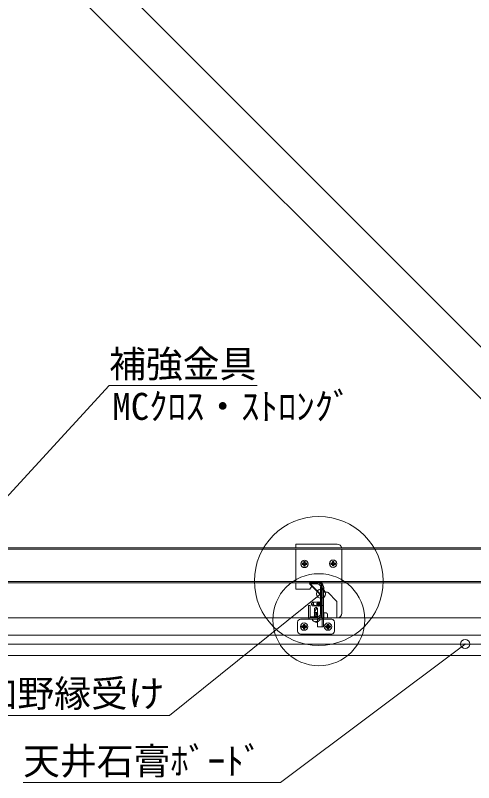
# Model space of a CAD drawing. Units: millimetres, scale not verified. Extents: x -1948 to 1948, y -1375 to 1375.
# Drawn here: x -412.7 to -163.7, y 541.4 to 958.2 of the extents above; entities that cross this region are included whole.
import ezdxf
from ezdxf.enums import TextEntityAlignment as Align

# ---------------------------------------------------------------- set-up
doc = ezdxf.new("R2010")
doc.units = ezdxf.units.MM
doc.header["$LTSCALE"] = 10
doc.header["$PDMODE"] = 32
doc.header["$PDSIZE"] = 5
for name, pattern in [('CHAIN1', [8, 5, -1, 1, -1]), ('DASHED1', [1.8, 1.2, -0.6]), ('DASHED2', [3, 2, -1])]:
    doc.linetypes.add(name, pattern=pattern)
for name, color, linetype, lineweight in [('1-4_野縁受け', 7, 'Continuous', 18), ('1-5_クリップ', 4, 'Continuous', 18), ('1-6_野縁', 6, 'Continuous', 18), ('1-7_石膏ボード', 5, 'Continuous', 18), ('1-8_文字', 4, 'Continuous', 18), ('1-9_ﾌﾞﾚｰｽ下部受け材', 7, 'Continuous', 18), ('1-A_MCｸﾛｽ・ｽﾄﾛﾝｸﾞ', 7, 'Continuous', 18), ('1-B_ﾌﾞﾚｰｽ材', 7, 'Continuous', 18), ('1-C_ねじ', 4, 'Continuous', 18), ('1-D_MCｸﾘｯﾌﾟｶﾞｰﾄﾞ', 7, 'Continuous', 18)]:
    doc.layers.add(name, color=color, linetype=linetype, lineweight=lineweight)
doc.styles.add('ＭＳ ゴシック', font='')
doc.styles.get('ＭＳ ゴシック').set_extended_font_data('MS Gothic')

msp = doc.modelspace()

# ---------------------------------------------------------------- linework, layer by layer
at = {"layer": '1-4_野縁受け'}
for p, q in [((-252.29, 649.97), (-252.29, 649.37)), ((-248.39, 649.97), (-252.29, 649.97)), ((-248.39, 649.97), (-252.29, 649.97)), ((-248.39, 649.37), (-252.29, 649.37)), ((-246.89, 633.07), (-246.89, 647.87)), ((-246.29, 633.07), (-246.29, 647.87)), ((-248.39, 631.57), (-252.29, 631.57)), ((-252.29, 631.57), (-252.29, 630.97)), ((-248.39, 630.97), (-252.29, 630.97))]:
    msp.add_line(p, q, dxfattribs=at)
for centre, radius, start, end in [((-248.39, 647.87), 2.1, 0, 90), ((-248.39, 647.87), 1.5, 0, 90), ((-248.39, 633.07), 2.1, 270, 0), ((-248.39, 633.07), 1.5, 270, 0)]:
    msp.add_arc(centre, radius, start, end, dxfattribs=at)
at = {"layer": '1-5_クリップ'}
for p, q in [((-246.29, 650.27), (-252.29, 650.27)), ((-252.72, 649.25), (-247.06, 643.59)), ((-252.5, 649.46), (-246.85, 643.8)), ((-246.29, 649.97), (-252.29, 649.97)), ((-250.59, 649.97), (-248.49, 649.97)), ((-246.29, 649.97), (-246.29, 630.97)), ((-245.99, 630.97), (-245.99, 649.97)), ((-245.38, 646.56), (-245.99, 647.17)), ((-245.29, 630.97), (-245.29, 646.35)), ((-247.06, 643.59), (-246.85, 643.8)), ((-243.3, 644.87), (-245.29, 644.87)), ((-238.21, 640.09), (-242.77, 644.65)), ((-237.99, 639.56), (-237.99, 630.97)), ((-243.74, 633.62), (-245.29, 633.62)), ((-242.99, 632.87), (-242.99, 630.97))]:
    msp.add_line(p, q, dxfattribs=at)
at = {"layer": '1-5_クリップ', "linetype": 'DASHED1'}
for p, q in [((-248.49, 629.87), (-248.49, 626.07)), ((-247.49, 630.87), (-245.99, 630.87)), ((-245.99, 626.37), (-245.99, 630.87)), ((-245.29, 626.37), (-245.29, 630.87)), ((-245.59, 626.07), (-248.49, 626.07))]:
    msp.add_line(p, q, dxfattribs=at)
at = {"layer": '1-5_クリップ'}
for centre, radius, start, end in [((-252.29, 649.67), 0.6, 90, 225), ((-246.29, 649.97), 0.3, 360, 90), ((-252.29, 649.67), 0.3, 90, 225), ((-245.59, 646.35), 0.3, 0, 45), ((-243.3, 644.12), 0.75, 45, 90), ((-238.74, 639.56), 0.75, 0, 45), ((-243.74, 632.87), 0.75, 0, 90)]:
    msp.add_arc(centre, radius, start, end, dxfattribs=at)
at = {"layer": '1-5_クリップ', "linetype": 'DASHED1'}
for centre, radius, start, end in [((-247.49, 629.87), 1, 90, 180), ((-246.29, 626.37), 0.3, 270, 0), ((-245.59, 626.37), 0.3, 270, 0)]:
    msp.add_arc(centre, radius, start, end, dxfattribs=at)
at = {"layer": '1-6_野縁'}
for p, q in [((-458.21, 630.97), (-13.21, 630.97)), ((-512.41, 621.47), (487.59, 621.47))]:
    msp.add_line(p, q, dxfattribs=at)
at = {"layer": '1-7_石膏ボード', "color": 3}
for p, q in [((-512.41, 621.47), (487.59, 621.47)), ((-512.41, 616.72), (487.59, 616.72)), ((-512.41, 610.47), (487.59, 610.47))]:
    msp.add_line(p, q, dxfattribs=at)
at = {"layer": '1-7_石膏ボード', "color": 4}
msp.add_point((-168.28, 616.72), dxfattribs=at)
at = {"layer": '1-8_文字'}
for p, q in [((-361.73, 757.22), (-440.91, 670.97)), ((-361.73, 757.22), (-281.32, 757.22)), ((-268.56, 541.43), (-168.28, 616.72)), ((-408.46, 541.43), (-268.56, 541.43))]:
    msp.add_line(p, q, dxfattribs=at)
msp.add_lwpolyline([(-451.59, 577.9), (-328.96, 577.9), (-246.61, 644.04)], dxfattribs=at)
at = {"layer": '1-8_文字', "color": 2}
msp.add_circle((-247.79, 629.94), 25, dxfattribs=at)
at = {"layer": '1-8_文字'}
msp.add_point((-246.61, 644.04), dxfattribs=at)
at = {"layer": '1-9_ﾌﾞﾚｰｽ下部受け材'}
for p, q in [((-492.41, 668.97), (467.59, 668.97)), ((-492.41, 668.17), (467.59, 668.17)), ((-492.41, 650.77), (467.59, 650.77)), ((-448.39, 649.97), (-252.81, 649.97)), ((-252.29, 649.97), (-246.29, 649.97)), ((-245.99, 649.97), (-5.21, 649.97))]:
    msp.add_line(p, q, dxfattribs=at)
at = {"layer": '1-A_MCｸﾛｽ・ｽﾄﾛﾝｸﾞ', "color": 1}
for p, q in [((-260.29, 670.97), (-237.79, 670.97)), ((-260.29, 668.97), (-260.29, 670.97)), ((-260.29, 646.47), (-260.29, 649.97)), ((-252.58, 646.47), (-260.29, 646.47)), ((-251.61, 648.14), (-252.58, 646.47)), ((-252.29, 649.97), (-246.29, 649.97)), ((-252.29, 649.97), (-246.79, 649.97)), ((-252.29, 649.97), (-252.29, 649.25)), ((-251.43, 648.47), (-251.64, 648.59)), ((-251.43, 648.47), (-251.46, 648.41)), ((-245.14, 647.47), (-245.14, 644.87)), ((-235.29, 633.47), (-235.29, 649.97)), ((-246.29, 630.97), (-246.29, 644.97)), ((-245.14, 644.97), (-245.29, 644.97)), ((-245.14, 633.62), (-245.14, 630.97)), ((-237.79, 630.97), (-246.29, 630.97))]:
    msp.add_line(p, q, dxfattribs=at)
at = {"layer": '1-A_MCｸﾛｽ・ｽﾄﾛﾝｸﾞ', "color": 1, "linetype": 'DASHED2'}
for p, q in [((-260.29, 650.77), (-260.29, 668.17)), ((-235.29, 650.77), (-235.29, 668.17))]:
    msp.add_line(p, q, dxfattribs=at)
at = {"layer": '1-A_MCｸﾛｽ・ｽﾄﾛﾝｸﾞ', "color": 1}
msp.add_lwpolyline([(-245.14, 647.47), (-245.15, 647.44), (-245.16, 647.39), (-245.17, 647.35), (-245.19, 647.3), (-245.2, 647.25), (-245.21, 647.21), (-245.23, 647.16), (-245.24, 647.11), (-245.26, 647.07), (-245.27, 647.02), (-245.28, 646.97), (-245.3, 646.93), (-245.31, 646.88), (-245.33, 646.83), (-245.35, 646.79), (-245.36, 646.74), (-245.38, 646.7), (-245.4, 646.65), (-245.42, 646.61), (-245.42, 646.6)], dxfattribs=at)
at = {"layer": '1-A_MCｸﾛｽ・ｽﾄﾛﾝｸﾞ'}
msp.add_circle((-247.79, 650.97), 35, dxfattribs=at)
at = {"layer": '1-A_MCｸﾛｽ・ｽﾄﾛﾝｸﾞ', "color": 1}
for centre, start, end in [((-237.79, 668.47), 11.537, 90), ((-247.64, 647.47), 57.3164, 90), ((-247.64, 647.47), 0, 48.7001), ((-237.79, 633.47), 270, 0)]:
    msp.add_arc(centre, 2.5, start, end, dxfattribs=at)
at = {"layer": '1-B_ﾌﾞﾚｰｽ材', "color": 5}
for p, q in [((-435.75, 1054.23), (-50.49, 668.97)), ((-449.89, 1040.09), (-78.77, 668.97))]:
    msp.add_line(p, q, dxfattribs=at)
at = {"layer": '1-C_ねじ'}
for p, q in [((-256.84, 659.84), (-256.84, 660.59)), ((-256.21, 660.59), (-256.84, 660.59)), ((-256.84, 660.59), (-256.34, 660.39)), ((-256.34, 660.04), (-256.84, 659.84)), ((-256.21, 659.84), (-256.84, 659.84)), ((-256.34, 660.04), (-256.34, 660.39)), ((-256.01, 660.39), (-256.34, 660.39)), ((-256.01, 660.04), (-256.34, 660.04)), ((-255.21, 661.47), (-255.96, 661.47)), ((-255.96, 660.84), (-255.96, 661.47)), ((-255.76, 660.97), (-255.96, 661.47)), ((-255.96, 659.59), (-255.96, 658.97)), ((-255.76, 659.47), (-255.96, 658.97)), ((-255.21, 658.97), (-255.96, 658.97)), ((-255.41, 660.97), (-255.76, 660.97)), ((-255.76, 660.64), (-255.76, 660.97)), ((-255.76, 659.79), (-255.76, 659.47)), ((-255.41, 659.47), (-255.76, 659.47)), ((-255.41, 660.97), (-255.21, 661.47)), ((-255.41, 660.64), (-255.41, 660.97)), ((-255.41, 659.79), (-255.41, 659.47)), ((-255.41, 659.47), (-255.21, 658.97)), ((-255.21, 660.84), (-255.21, 661.47)), ((-255.21, 659.59), (-255.21, 658.97)), ((-255.16, 660.39), (-254.84, 660.39)), ((-255.16, 660.04), (-254.84, 660.04)), ((-254.96, 660.59), (-254.34, 660.59)), ((-254.96, 659.84), (-254.34, 659.84)), ((-254.84, 660.39), (-254.34, 660.59)), ((-254.84, 660.04), (-254.84, 660.39)), ((-254.84, 660.04), (-254.34, 659.84)), ((-254.34, 659.84), (-254.34, 660.59)), ((-241.29, 659.99), (-241.29, 660.74)), ((-240.67, 660.74), (-241.29, 660.74)), ((-241.29, 660.74), (-240.79, 660.54)), ((-240.79, 660.19), (-241.29, 659.99)), ((-240.67, 659.99), (-241.29, 659.99)), ((-240.79, 660.19), (-240.79, 660.54)), ((-240.47, 660.54), (-240.79, 660.54)), ((-240.47, 660.19), (-240.79, 660.19)), ((-239.67, 661.62), (-240.42, 661.62)), ((-240.42, 660.99), (-240.42, 661.62)), ((-240.22, 661.12), (-240.42, 661.62)), ((-240.42, 659.74), (-240.42, 659.12)), ((-240.22, 659.62), (-240.42, 659.12)), ((-239.67, 659.12), (-240.42, 659.12)), ((-239.87, 661.12), (-240.22, 661.12)), ((-240.22, 660.79), (-240.22, 661.12)), ((-240.22, 659.94), (-240.22, 659.62)), ((-239.87, 659.62), (-240.22, 659.62)), ((-239.87, 661.12), (-239.67, 661.62)), ((-239.87, 660.79), (-239.87, 661.12)), ((-239.87, 659.94), (-239.87, 659.62)), ((-239.87, 659.62), (-239.67, 659.12)), ((-239.67, 660.99), (-239.67, 661.62)), ((-239.67, 659.74), (-239.67, 659.12)), ((-239.62, 660.54), (-239.29, 660.54)), ((-239.62, 660.19), (-239.29, 660.19)), ((-239.42, 660.74), (-238.79, 660.74)), ((-239.42, 659.99), (-238.79, 659.99)), ((-239.29, 660.54), (-238.79, 660.74)), ((-239.29, 660.19), (-239.29, 660.54)), ((-239.29, 660.19), (-238.79, 659.99)), ((-238.79, 659.99), (-238.79, 660.74)), ((-251.88, 638.47), (-251.18, 639.47)), ((-251.88, 638.47), (-251.18, 637.47)), ((-248.32, 639.47), (-251.18, 639.47)), ((-248.48, 639.47), (-250.83, 639.47)), ((-248.88, 638.87), (-248.6, 637.47)), ((-248.88, 638.11), (-248.74, 637.27)), ((-248.34, 639.67), (-248.48, 639.47)), ((-248.48, 639.47), (-248.08, 637.47)), ((-247.94, 637.27), (-248.34, 639.67)), ((-248.34, 639.67), (-248.2, 639.47)), ((-248.2, 639.47), (-247.8, 637.47)), ((-247.68, 639.47), (-248.2, 639.47)), ((-247.54, 639.67), (-247.68, 639.47)), ((-247.28, 637.47), (-247.68, 639.47)), ((-247.54, 639.67), (-247.14, 637.27)), ((-247.54, 639.67), (-247.4, 639.47)), ((-247, 637.47), (-247.4, 639.47)), ((-246.88, 639.47), (-247.4, 639.47)), ((-248.88, 637.47), (-251.18, 637.47)), ((-250.34, 633.92), (-249.51, 633.92)), ((-248.44, 633.92), (-250.34, 633.92)), ((-249.29, 636.67), (-250.14, 636.07)), ((-250.14, 633.92), (-248.97, 636.44)), ((-250.14, 633.92), (-250.14, 636.07)), ((-250.14, 633.74), (-249.19, 633.92)), ((-250.14, 633.26), (-250.14, 633.74)), ((-249.29, 636.67), (-248.44, 636.07)), ((-248.74, 637.27), (-248.88, 637.47)), ((-248.74, 637.27), (-248.6, 637.47)), ((-248.08, 637.47), (-248.6, 637.47)), ((-248.44, 633.57), (-248.44, 636.07)), ((-247.94, 637.27), (-248.08, 637.47)), ((-247.94, 637.27), (-247.8, 637.47)), ((-247.28, 637.47), (-247.8, 637.47)), ((-247.14, 637.27), (-247.28, 637.47)), ((-247.14, 637.27), (-247, 637.47)), ((-246.89, 637.47), (-247, 637.47)), ((-247.29, 630.17), (-251.29, 630.17)), ((-251.29, 629.67), (-251.29, 630.17)), ((-250.34, 633.22), (-248.24, 633.39)), ((-250.14, 633.04), (-250.34, 633.22)), ((-250.34, 632.52), (-248.24, 632.69)), ((-250.34, 631.82), (-248.24, 631.99)), ((-250.14, 632.56), (-250.14, 633.04)), ((-250.14, 631.86), (-250.14, 632.34)), ((-250.14, 631.57), (-250.14, 631.64)), ((-248.44, 632.87), (-248.44, 633.36)), ((-248.44, 632.17), (-248.44, 632.66)), ((-248.44, 631.57), (-248.44, 631.96)), ((-247.29, 629.67), (-247.29, 630.17)), ((-257.04, 625.79), (-257.04, 626.54)), ((-256.42, 626.54), (-257.04, 626.54)), ((-257.04, 626.54), (-256.54, 626.34)), ((-256.54, 625.99), (-257.04, 625.79)), ((-256.42, 625.79), (-257.04, 625.79)), ((-256.54, 625.99), (-256.54, 626.34)), ((-256.22, 626.34), (-256.54, 626.34)), ((-256.22, 625.99), (-256.54, 625.99)), ((-255.42, 627.42), (-256.17, 627.42)), ((-256.17, 626.79), (-256.17, 627.42)), ((-255.97, 626.92), (-256.17, 627.42)), ((-256.17, 625.54), (-256.17, 624.92)), ((-255.97, 625.42), (-256.17, 624.92)), ((-255.62, 626.92), (-255.97, 626.92)), ((-255.97, 626.59), (-255.97, 626.92)), ((-255.97, 625.74), (-255.97, 625.42)), ((-255.62, 625.42), (-255.97, 625.42)), ((-255.62, 626.92), (-255.42, 627.42)), ((-255.62, 626.59), (-255.62, 626.92)), ((-255.62, 625.74), (-255.62, 625.42)), ((-255.62, 625.42), (-255.42, 624.92)), ((-255.42, 626.79), (-255.42, 627.42)), ((-255.42, 625.54), (-255.42, 624.92)), ((-255.37, 626.34), (-255.04, 626.34)), ((-255.37, 625.99), (-255.04, 625.99)), ((-255.17, 626.54), (-254.54, 626.54)), ((-255.17, 625.79), (-254.54, 625.79)), ((-255.04, 626.34), (-254.54, 626.54)), ((-255.04, 625.99), (-255.04, 626.34)), ((-255.04, 625.99), (-254.54, 625.79)), ((-254.54, 625.79), (-254.54, 626.54)), ((-248.92, 628.92), (-249.67, 628.92)), ((-249.67, 628.8), (-249.67, 628.92)), ((-248.92, 628.8), (-248.92, 628.92)), ((-244.04, 625.79), (-244.04, 626.54)), ((-243.42, 626.54), (-244.04, 626.54)), ((-244.04, 626.54), (-243.54, 626.34)), ((-243.54, 625.99), (-244.04, 625.79)), ((-243.42, 625.79), (-244.04, 625.79)), ((-243.54, 625.99), (-243.54, 626.34)), ((-243.22, 626.34), (-243.54, 626.34)), ((-243.22, 625.99), (-243.54, 625.99)), ((-242.42, 627.42), (-243.17, 627.42)), ((-243.17, 626.79), (-243.17, 627.42)), ((-242.97, 626.92), (-243.17, 627.42)), ((-243.17, 625.54), (-243.17, 624.92)), ((-242.97, 625.42), (-243.17, 624.92)), ((-242.62, 626.92), (-242.97, 626.92)), ((-242.97, 626.59), (-242.97, 626.92)), ((-242.97, 625.74), (-242.97, 625.42)), ((-242.62, 625.42), (-242.97, 625.42)), ((-242.62, 626.92), (-242.42, 627.42)), ((-242.62, 626.59), (-242.62, 626.92)), ((-242.62, 625.74), (-242.62, 625.42)), ((-242.62, 625.42), (-242.42, 624.92)), ((-242.42, 626.79), (-242.42, 627.42)), ((-242.42, 625.54), (-242.42, 624.92)), ((-242.37, 626.34), (-242.04, 626.34)), ((-242.37, 625.99), (-242.04, 625.99)), ((-242.17, 626.54), (-241.54, 626.54)), ((-242.17, 625.79), (-241.54, 625.79)), ((-242.04, 626.34), (-241.54, 626.54)), ((-242.04, 625.99), (-242.04, 626.34)), ((-242.04, 625.99), (-241.54, 625.79)), ((-241.54, 625.79), (-241.54, 626.54)), ((-255.42, 624.92), (-256.17, 624.92)), ((-242.42, 624.92), (-243.17, 624.92))]:
    msp.add_line(p, q, dxfattribs=at)
for points in [[(-251.88, 638.47), (-248.88, 637.47), (-248.88, 638.87)], [(-250.14, 633.74), (-250.34, 633.92), (-250.14, 633.74)], [(-250.34, 633.22), (-248.44, 633.57), (-248.24, 633.39)], [(-250.34, 633.22), (-250.14, 633.04), (-248.24, 633.39)], [(-250.34, 632.52), (-248.44, 632.87), (-248.24, 632.69)], [(-250.34, 632.52), (-250.14, 632.34), (-248.24, 632.69)], [(-250.34, 631.82), (-248.44, 632.17), (-248.24, 631.99)], [(-250.34, 631.82), (-250.14, 631.64), (-248.24, 631.99)]]:
    msp.add_lwpolyline(points, dxfattribs=at)
for centre in [(-255.59, 660.22), (-240.04, 660.37), (-255.79, 626.17), (-242.79, 626.17)]:
    msp.add_circle(centre, 2, dxfattribs=at)
for centre, radius, start, end in [((-256.21, 660.84), 0.25, 270, 0), ((-256.21, 659.59), 0.25, 0, 90), ((-256.01, 660.64), 0.25, 270, 0), ((-256.01, 659.79), 0.25, 0, 90), ((-255.16, 660.64), 0.25, 180, 270), ((-255.16, 659.79), 0.25, 90, 180), ((-254.96, 660.84), 0.25, 180, 270), ((-254.96, 659.59), 0.25, 90, 180), ((-240.67, 660.99), 0.25, 270, 0), ((-240.67, 659.74), 0.25, 0, 90), ((-240.47, 660.79), 0.25, 270, 0), ((-240.47, 659.94), 0.25, 0, 90), ((-239.62, 660.79), 0.25, 180, 270), ((-239.62, 659.94), 0.25, 90, 180), ((-239.42, 660.99), 0.25, 180, 270), ((-239.42, 659.74), 0.25, 90, 180), ((-251.88, 638.47), 1.22, 341.565, 55), ((-249.29, 636.67), 1.04, 267.1862, 325), ((-249.29, 631.44), 2.67, 221.5445, 318.4555), ((-256.42, 626.79), 0.25, 270, 0), ((-256.42, 625.54), 0.25, 0, 90), ((-256.22, 626.59), 0.25, 270, 0), ((-256.22, 625.74), 0.25, 0, 90), ((-255.37, 626.59), 0.25, 180, 270), ((-255.37, 625.74), 0.25, 90, 180), ((-255.17, 626.79), 0.25, 180, 270), ((-255.17, 625.54), 0.25, 90, 180), ((-243.42, 626.79), 0.25, 270, 0), ((-243.42, 625.54), 0.25, 0, 90), ((-243.22, 626.59), 0.25, 270, 0), ((-243.22, 625.74), 0.25, 0, 90), ((-242.37, 626.59), 0.25, 180, 270), ((-242.37, 625.74), 0.25, 90, 180), ((-242.17, 626.79), 0.25, 180, 270), ((-242.17, 625.54), 0.25, 90, 180)]:
    msp.add_arc(centre, radius, start, end, dxfattribs=at)
at = {"layer": '1-D_MCｸﾘｯﾌﾟｶﾞｰﾄﾞ', "color": 1}
for p, q in [((-253.34, 630.97), (-253.34, 637.72)), ((-253.34, 637.72), (-252.54, 637.72)), ((-252.54, 630.97), (-252.54, 637.72)), ((-246.04, 630.97), (-246.04, 637.72)), ((-246.04, 637.72), (-245.24, 637.72)), ((-245.24, 630.97), (-245.24, 637.72)), ((-257.79, 630.17), (-246.04, 630.17)), ((-252.54, 630.97), (-250.56, 630.97)), ((-252.54, 630.97), (-246.04, 630.97)), ((-240.79, 630.17), (-252.54, 630.17)), ((-248.04, 630.97), (-246.04, 630.97)), ((-259.29, 623.67), (-259.29, 628.67)), ((-249.94, 628.83), (-249.96, 628.85)), ((-249.94, 628.83), (-249.96, 628.85)), ((-248.64, 628.83), (-248.62, 628.85)), ((-248.64, 628.83), (-248.62, 628.85)), ((-239.29, 623.67), (-239.29, 628.67)), ((-257.79, 622.17), (-240.79, 622.17))]:
    msp.add_line(p, q, dxfattribs=at)
at = {"layer": '1-D_MCｸﾘｯﾌﾟｶﾞｰﾄﾞ', "color": 4, "linetype": 'CHAIN1'}
for p, q in [((-254.29, 626.17), (-257.29, 626.17)), ((-255.79, 627.67), (-255.79, 624.67)), ((-244.29, 626.17), (-241.29, 626.17)), ((-242.79, 627.67), (-242.79, 624.67))]:
    msp.add_line(p, q, dxfattribs=at)
at = {"layer": '1-D_MCｸﾘｯﾌﾟｶﾞｰﾄﾞ', "color": 1}
for centre, radius, start, end in [((-257.79, 628.67), 1.5, 90, 180), ((-254.04, 631.67), 1.5, 270, 306.1439), ((-252.54, 630.97), 0.8, 180, 270), ((-246.04, 630.97), 0.8, 270, 0), ((-244.54, 631.67), 1.5, 233.8561, 270), ((-240.79, 628.67), 1.5, 0, 90), ((-249.29, 629.29), 0.8, 215.2644, 324.7356), ((-257.79, 623.67), 1.5, 180, 270), ((-240.79, 623.67), 1.5, 270, 0)]:
    msp.add_arc(centre, radius, start, end, dxfattribs=at)

# ---------------------------------------------------------------- texts
at = {"layer": '1-8_文字', "style": 'ＭＳ ゴシック'}
for s, p in [('補強金具', (-361.73, 757.13)), ('MCｸﾛｽ・ｽﾄﾛﾝｸﾞ', (-359.96, 734.09)), ('追加野縁受け', (-451.59, 578.16)), ('天井石膏ﾎﾞｰﾄﾞ', (-408.46, 541.46))]:
    msp.add_text(s, height=14.66, dxfattribs=at).set_placement(p, align=Align.BOTTOM_LEFT)

doc.saveas('drawing.dxf')
